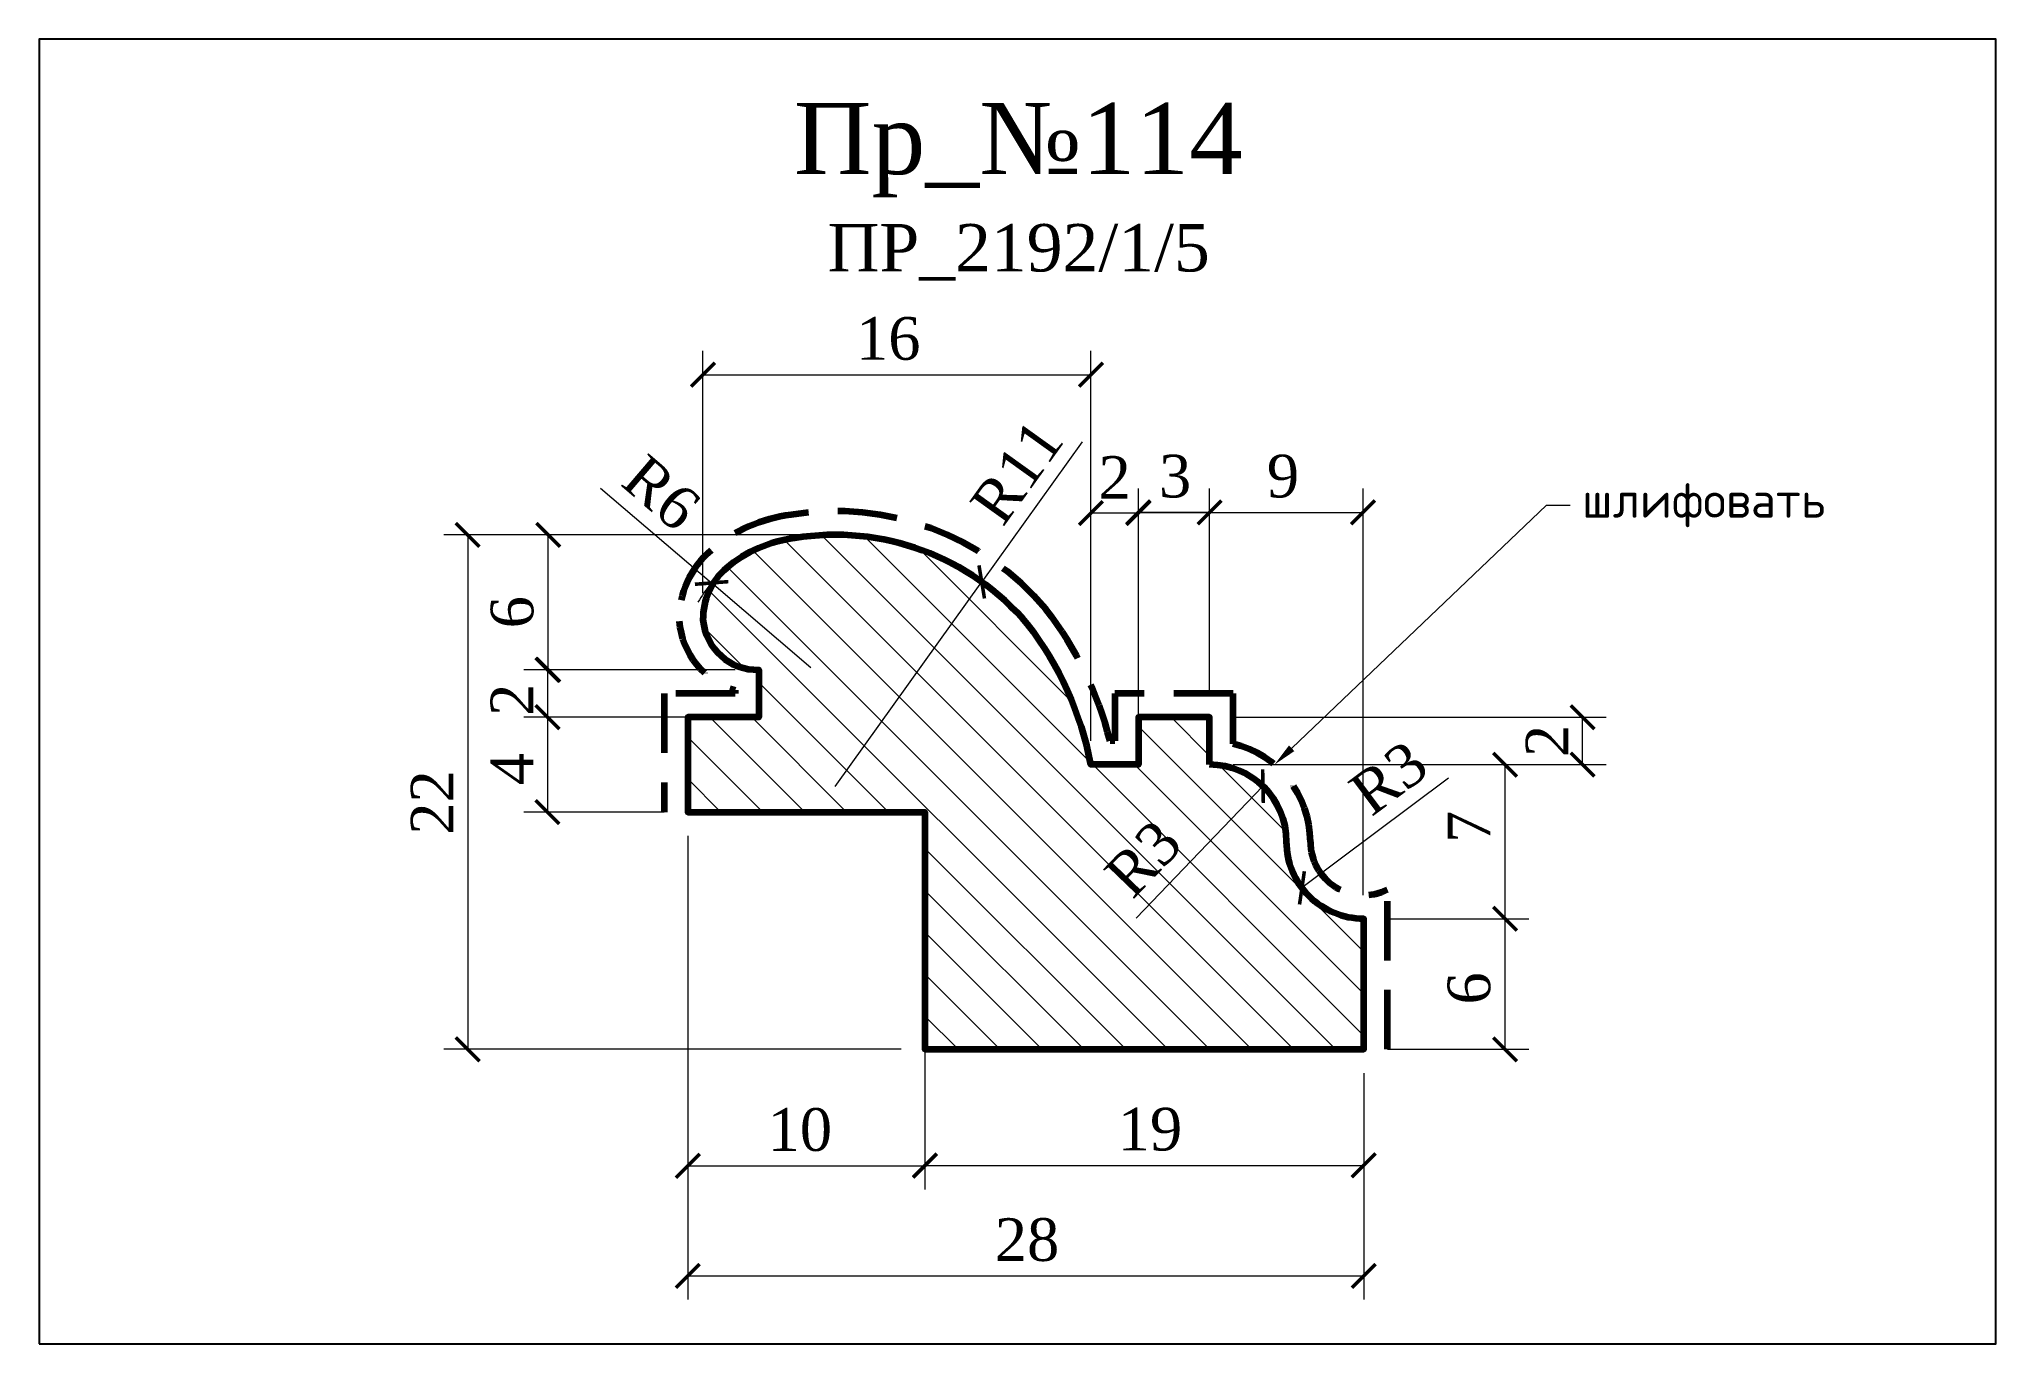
# Model space of a CAD drawing. Header units: millimetres. Extents: x 303816.8 to 303899.3, y -90802.4 to -90747.4.
import ezdxf
from ezdxf import colors
from ezdxf.entities.mleader import LeaderData, LeaderLine
from ezdxf.math import Vec2, Vec3

# ---------------------------------------------------------------- set-up
doc = ezdxf.new("R2010")
doc.units = ezdxf.units.MM
doc.header["$MEASUREMENT"] = 0
doc.linetypes.add('HIDDEN', pattern=[0.375, 0.25, -0.125])
doc.layers.add('Outside panel', color=7, linetype='Continuous', lineweight=18, true_color=0x7f5e57)
doc.layers.add('линия 50', color=1, linetype='Continuous', lineweight=211)
doc.layers.add('служебный слой РАЗМЕРЫ', color=7, linetype='Continuous', lineweight=9)
doc.layers.add('размеры в модели', color=7, linetype='Continuous')
doc.styles.add('ELECT', font='times.ttf')
doc.styles.get("Standard").update_dxf_attribs({"font": 'times.ttf'})
doc.styles.add('ЕСКД профили текст', font='isocpeur.ttf')
doc.dimstyles.new('M_1', dxfattribs={"dimtxt": 1.8, "dimasz": 1, "dimexe": 1, "dimexo": 1, "dimgap": 0.6, "dimtad": 1, "dimdec": 0, "dimdsep": 46, "dimtxsty": 'Standard', "dimblk": 'ARCHTICK', "dimcen": -5, "dimclrd": 7, "dimclre": 7, "dimclrt": 7, "dimadec": 0, "dimazin": 0, "dimtfac": 1, "dimtdec": 0, "dimtmove": 0, "dimatfit": 3, "dimfxl": 1, "dimtolj": 1, "dimtzin": 0, "dimlwd": 5, "dimlwe": 5, "dimarcsym": 0})

# ---------------------------------------------------------------- blocks, each defined once
blk = doc.blocks.new('_ArchTick')
at = {"color": 0, "linetype": 'ByBlock', "const_width": 0.15}
blk.add_lwpolyline([(-0.5, -0.5), (0.5, 0.5)], dxfattribs=at)
blk = doc.blocks.new('*D19')
at = {"layer": 'Defpoints', "color": 0, "ltscale": 1000, "transparency": 16777216}
for p in [(303845.148, -90770.373), (303849.337, -90773.949)]:
    blk.add_point(p, dxfattribs=at)
at = {"layer": 'размеры в модели', "color": 7, "lineweight": 5, "ltscale": 1000, "transparency": 16777216}
for p in [(303840.467, -90766.378), (303849.337, -90773.949)]:
    blk.add_line(p, (303845.148, -90770.373), dxfattribs=at)
blk.add_arc((303849.337, -90773.949), 5.508, 130.31676, 149.92243, dxfattribs=at)
at = {"layer": 'размеры в модели', "color": 7, "lineweight": 5, "ltscale": 1000, "transparency": 16777216, "rotation": 319.5192402605397}
blk.add_blockref('_ArchTick', (303845.148, -90770.373), dxfattribs=at)
at = {"layer": 'размеры в модели', "color": 7, "ltscale": 1000, "transparency": 16777216, "insert": (303843.031, -90766.574), "char_height": 1.8, "attachment_point": 5, "rotation": 319.51924}
blk.add_mtext('\\A1;R6', dxfattribs=at)
blk = doc.blocks.new('*D18')
at = {"layer": 'Defpoints', "color": 0, "ltscale": 1000, "transparency": 16777216}
for p in [(303856.536, -90770.329), (303850.361, -90778.947)]:
    blk.add_point(p, dxfattribs=at)
at = {"layer": 'размеры в модели', "color": 7, "lineweight": 5, "ltscale": 1000, "transparency": 16777216}
for p in [(303860.765, -90764.427), (303850.361, -90778.947)]:
    blk.add_line(p, (303856.536, -90770.329), dxfattribs=at)
at = {"layer": 'размеры в модели', "color": 7, "lineweight": 5, "ltscale": 1000, "transparency": 16777216, "rotation": 234.3788767021552}
blk.add_blockref('_ArchTick', (303856.536, -90770.329), dxfattribs=at)
at = {"layer": 'размеры в модели', "color": 7, "ltscale": 1000, "transparency": 16777216, "insert": (303858.014, -90765.691), "char_height": 1.8, "attachment_point": 5, "rotation": 54.37888}
blk.add_mtext('\\A1;R11', dxfattribs=at)
blk = doc.blocks.new('*D17')
at = {"layer": 'Defpoints', "color": 0, "ltscale": 1000, "transparency": 16777216}
for p in [(303868.394, -90778.94), (303866.141, -90781.282)]:
    blk.add_point(p, dxfattribs=at)
at = {"layer": 'размеры в модели', "color": 7, "lineweight": 5, "ltscale": 1000, "transparency": 16777216}
blk.add_line((303863.043, -90784.504), (303868.394, -90778.94), dxfattribs=at)
at = {"layer": 'размеры в модели', "color": 7, "lineweight": 5, "ltscale": 1000, "transparency": 16777216, "rotation": 46.11275927447125}
blk.add_blockref('_ArchTick', (303868.394, -90778.94), dxfattribs=at)
at = {"layer": 'размеры в модели', "color": 7, "ltscale": 1000, "transparency": 16777216, "insert": (303863.35, -90781.999), "char_height": 1.8, "attachment_point": 5, "rotation": 46.11276}
blk.add_mtext('\\A1;R3', dxfattribs=at)
blk = doc.blocks.new('*D16')
at = {"layer": 'Defpoints', "color": 0, "ltscale": 1000, "transparency": 16777216}
for p in [(303872.641, -90781.282), (303870.037, -90783.226)]:
    blk.add_point(p, dxfattribs=at)
at = {"layer": 'размеры в модели', "color": 7, "lineweight": 5, "ltscale": 1000, "transparency": 16777216}
blk.add_line((303876.223, -90778.609), (303870.037, -90783.226), dxfattribs=at)
at = {"layer": 'размеры в модели', "color": 7, "lineweight": 5, "ltscale": 1000, "transparency": 16777216, "rotation": 216.7338689817408}
blk.add_blockref('_ArchTick', (303870.037, -90783.226), dxfattribs=at)
at = {"layer": 'размеры в модели', "color": 7, "ltscale": 1000, "transparency": 16777216, "insert": (303873.7, -90778.601), "char_height": 1.8, "attachment_point": 5, "rotation": 36.73387}
blk.add_mtext('\\A1;R3', dxfattribs=at)
blk = doc.blocks.new('*D15')
at = {"layer": 'Defpoints', "color": 0, "ltscale": 1000, "transparency": 16777216}
for p in [(303861.141, -90761.593), (303844.784, -90771.81), (303861.141, -90778.032)]:
    blk.add_point(p, dxfattribs=at)
at = {"layer": 'размеры в модели', "color": 7, "lineweight": 5, "ltscale": 1000, "transparency": 16777216}
for p, q in [((303844.784, -90770.81), (303844.784, -90760.593)), ((303861.141, -90777.032), (303861.141, -90760.593)), ((303844.784, -90761.593), (303861.141, -90761.593))]:
    blk.add_line(p, q, dxfattribs=at)
at = {"layer": 'размеры в модели', "color": 7, "lineweight": 5, "ltscale": 1000, "transparency": 16777216, "rotation": 180}
blk.add_blockref('_ArchTick', (303844.784, -90761.593), dxfattribs=at)
at = {"layer": 'размеры в модели', "color": 7, "lineweight": 5, "ltscale": 1000, "transparency": 16777216}
blk.add_blockref('_ArchTick', (303861.141, -90761.593), dxfattribs=at)
at = {"layer": 'размеры в модели', "color": 7, "ltscale": 1000, "transparency": 16777216, "insert": (303852.596, -90760.077), "char_height": 1.8, "attachment_point": 5}
blk.add_mtext('\\A1;16', dxfattribs=at)
blk = doc.blocks.new('*D14')
at = {"layer": 'Defpoints', "color": 0, "ltscale": 1000, "transparency": 16777216}
for p in [(303861.141, -90767.427), (303861.141, -90778.032), (303863.141, -90778.032)]:
    blk.add_point(p, dxfattribs=at)
at = {"layer": 'размеры в модели', "color": 7, "lineweight": 5, "ltscale": 1000, "transparency": 16777216}
for p, q in [((303861.141, -90777.032), (303861.141, -90766.427)), ((303863.141, -90777.032), (303863.141, -90766.427)), ((303863.141, -90767.427), (303861.141, -90767.427))]:
    blk.add_line(p, q, dxfattribs=at)
at = {"layer": 'размеры в модели', "color": 7, "lineweight": 5, "ltscale": 1000, "transparency": 16777216, "rotation": 180}
blk.add_blockref('_ArchTick', (303861.141, -90767.427), dxfattribs=at)
at = {"layer": 'размеры в модели', "color": 7, "lineweight": 5, "ltscale": 1000, "transparency": 16777216}
blk.add_blockref('_ArchTick', (303863.141, -90767.427), dxfattribs=at)
at = {"layer": 'размеры в модели', "color": 7, "ltscale": 1000, "transparency": 16777216, "insert": (303862.141, -90765.927), "char_height": 1.8, "attachment_point": 5}
blk.add_mtext('\\A1;2', dxfattribs=at)
blk = doc.blocks.new('*D13')
at = {"layer": 'Defpoints', "color": 0, "ltscale": 1000, "transparency": 16777216}
for p in [(303872.614, -90767.397), (303863.141, -90776.032), (303872.614, -90784.532)]:
    blk.add_point(p, dxfattribs=at)
at = {"layer": 'размеры в модели', "color": 7, "lineweight": 5, "ltscale": 1000, "transparency": 16777216}
for p, q in [((303863.141, -90775.032), (303863.141, -90766.397)), ((303872.614, -90783.532), (303872.614, -90766.397)), ((303863.141, -90767.397), (303872.614, -90767.397))]:
    blk.add_line(p, q, dxfattribs=at)
at = {"layer": 'размеры в модели', "color": 7, "lineweight": 5, "ltscale": 1000, "transparency": 16777216, "rotation": 180}
blk.add_blockref('_ArchTick', (303863.141, -90767.397), dxfattribs=at)
at = {"layer": 'размеры в модели', "color": 7, "lineweight": 5, "ltscale": 1000, "transparency": 16777216}
blk.add_blockref('_ArchTick', (303872.614, -90767.397), dxfattribs=at)
at = {"layer": 'размеры в модели', "color": 7, "ltscale": 1000, "transparency": 16777216, "insert": (303869.238, -90765.879), "char_height": 1.8, "attachment_point": 5}
blk.add_mtext('\\A1;9', dxfattribs=at)
blk = doc.blocks.new('*D12')
at = {"layer": 'Defpoints', "color": 0, "ltscale": 1000, "transparency": 16777216}
for p in [(303863.141, -90767.397), (303863.141, -90776.032), (303866.141, -90776.032)]:
    blk.add_point(p, dxfattribs=at)
at = {"layer": 'размеры в модели', "color": 7, "lineweight": 5, "ltscale": 1000, "transparency": 16777216}
for p, q in [((303863.141, -90775.032), (303863.141, -90766.397)), ((303866.141, -90775.032), (303866.141, -90766.397)), ((303866.141, -90767.397), (303863.141, -90767.397))]:
    blk.add_line(p, q, dxfattribs=at)
at = {"layer": 'размеры в модели', "color": 7, "lineweight": 5, "ltscale": 1000, "transparency": 16777216, "rotation": 180}
blk.add_blockref('_ArchTick', (303863.141, -90767.397), dxfattribs=at)
at = {"layer": 'размеры в модели', "color": 7, "lineweight": 5, "ltscale": 1000, "transparency": 16777216}
blk.add_blockref('_ArchTick', (303866.141, -90767.397), dxfattribs=at)
at = {"layer": 'размеры в модели', "color": 7, "ltscale": 1000, "transparency": 16777216, "insert": (303864.689, -90765.881), "char_height": 1.8, "attachment_point": 5}
blk.add_mtext('\\A1;3', dxfattribs=at)
blk = doc.blocks.new('*D11')
at = {"layer": 'Defpoints', "color": 0, "ltscale": 1000, "transparency": 16777216}
for p in [(303844.084, -90776.032), (303838.225, -90780.032), (303844.141, -90780.032)]:
    blk.add_point(p, dxfattribs=at)
at = {"layer": 'размеры в модели', "color": 7, "lineweight": 5, "ltscale": 1000, "transparency": 16777216}
for p, q in [((303843.084, -90776.032), (303837.225, -90776.032)), ((303838.225, -90776.032), (303838.225, -90780.032)), ((303843.141, -90780.032), (303837.225, -90780.032))]:
    blk.add_line(p, q, dxfattribs=at)
for p, rotation in [((303838.225, -90776.032), 90), ((303838.225, -90780.032), 270)]:
    blk.add_blockref('_ArchTick', p, dxfattribs=dict(at, rotation=rotation))
at = {"layer": 'размеры в модели', "color": 7, "ltscale": 1000, "transparency": 16777216, "insert": (303836.725, -90778.217), "char_height": 1.8, "attachment_point": 5, "rotation": 90}
blk.add_mtext('\\A1;4', dxfattribs=at)
blk = doc.blocks.new('*D10')
at = {"layer": 'Defpoints', "color": 0, "ltscale": 1000, "transparency": 16777216}
for p in [(303847.073, -90774.033), (303838.225, -90776.032), (303847.141, -90776.032)]:
    blk.add_point(p, dxfattribs=at)
at = {"layer": 'размеры в модели', "color": 7, "lineweight": 5, "ltscale": 1000, "transparency": 16777216}
for p, q in [((303846.073, -90774.033), (303837.225, -90774.033)), ((303838.225, -90774.033), (303838.225, -90776.032)), ((303846.141, -90776.032), (303837.225, -90776.032))]:
    blk.add_line(p, q, dxfattribs=at)
for p, rotation in [((303838.225, -90774.033), 90), ((303838.225, -90776.032), 270)]:
    blk.add_blockref('_ArchTick', p, dxfattribs=dict(at, rotation=rotation))
at = {"layer": 'размеры в модели', "color": 7, "ltscale": 1000, "transparency": 16777216, "insert": (303836.725, -90775.297), "char_height": 1.8, "attachment_point": 5, "rotation": 90}
blk.add_mtext('\\A1;2', dxfattribs=at)
blk = doc.blocks.new('*D9')
at = {"layer": 'Defpoints', "color": 0, "ltscale": 1000, "transparency": 16777216}
for p in [(303838.258, -90768.346), (303850.53, -90768.346), (303847.141, -90774.032)]:
    blk.add_point(p, dxfattribs=at)
at = {"layer": 'размеры в модели', "color": 7, "lineweight": 5, "ltscale": 1000, "transparency": 16777216}
for p, q in [((303849.53, -90768.346), (303837.258, -90768.346)), ((303838.258, -90774.032), (303838.258, -90768.346)), ((303846.141, -90774.032), (303837.258, -90774.032))]:
    blk.add_line(p, q, dxfattribs=at)
for p, rotation in [((303838.258, -90768.346), 90), ((303838.258, -90774.032), 270)]:
    blk.add_blockref('_ArchTick', p, dxfattribs=dict(at, rotation=rotation))
at = {"layer": 'размеры в модели', "color": 7, "ltscale": 1000, "transparency": 16777216, "insert": (303836.743, -90771.606), "char_height": 1.8, "attachment_point": 5, "rotation": 90}
blk.add_mtext('\\A1;6', dxfattribs=at)
blk = doc.blocks.new('*D8')
at = {"layer": 'Defpoints', "color": 0, "ltscale": 1000, "transparency": 16777216}
for p in [(303850.53, -90768.346), (303834.862, -90790.032), (303854.141, -90790.032)]:
    blk.add_point(p, dxfattribs=at)
at = {"layer": 'размеры в модели', "color": 7, "lineweight": 5, "ltscale": 1000, "transparency": 16777216}
for p, q in [((303849.53, -90768.346), (303833.862, -90768.346)), ((303834.862, -90768.346), (303834.862, -90790.032)), ((303853.141, -90790.032), (303833.862, -90790.032))]:
    blk.add_line(p, q, dxfattribs=at)
for p, rotation in [((303834.862, -90768.346), 90), ((303834.862, -90790.032), 270)]:
    blk.add_blockref('_ArchTick', p, dxfattribs=dict(at, rotation=rotation))
at = {"layer": 'размеры в модели', "color": 7, "ltscale": 1000, "transparency": 16777216, "insert": (303833.362, -90779.626), "char_height": 1.8, "attachment_point": 5, "rotation": 90}
blk.add_mtext('\\A1;22', dxfattribs=at)
blk = doc.blocks.new('*D7')
at = {"layer": 'Defpoints', "color": 0, "ltscale": 1000, "transparency": 16777216}
for p in [(303866.141, -90776.032), (303881.869, -90776.032), (303866.141, -90778.032)]:
    blk.add_point(p, dxfattribs=at)
at = {"layer": 'размеры в модели', "color": 7, "lineweight": 5, "ltscale": 1000, "transparency": 16777216}
for p, q in [((303867.141, -90776.032), (303882.869, -90776.032)), ((303881.869, -90778.032), (303881.869, -90776.032)), ((303867.141, -90778.032), (303882.869, -90778.032))]:
    blk.add_line(p, q, dxfattribs=at)
for p, rotation in [((303881.869, -90776.032), 90), ((303881.869, -90778.032), 270)]:
    blk.add_blockref('_ArchTick', p, dxfattribs=dict(at, rotation=rotation))
at = {"layer": 'размеры в модели', "color": 7, "ltscale": 1000, "transparency": 16777216, "insert": (303880.369, -90777.032), "char_height": 1.8, "attachment_point": 5, "rotation": 90}
blk.add_mtext('\\A1;2', dxfattribs=at)
blk = doc.blocks.new('*D6')
at = {"layer": 'Defpoints', "color": 0, "ltscale": 1000, "transparency": 16777216}
for p in [(303866.141, -90778.032), (303878.603, -90778.032), (303872.641, -90784.532)]:
    blk.add_point(p, dxfattribs=at)
at = {"layer": 'размеры в модели', "color": 7, "lineweight": 5, "ltscale": 1000, "transparency": 16777216}
for p, q in [((303867.141, -90778.032), (303879.603, -90778.032)), ((303878.603, -90784.532), (303878.603, -90778.032)), ((303873.641, -90784.532), (303879.603, -90784.532))]:
    blk.add_line(p, q, dxfattribs=at)
for p, rotation in [((303878.603, -90778.032), 90), ((303878.603, -90784.532), 270)]:
    blk.add_blockref('_ArchTick', p, dxfattribs=dict(at, rotation=rotation))
at = {"layer": 'размеры в модели', "color": 7, "ltscale": 1000, "transparency": 16777216, "insert": (303877.085, -90780.658), "char_height": 1.8, "attachment_point": 5, "rotation": 90}
blk.add_mtext('\\A1;7', dxfattribs=at)
blk = doc.blocks.new('*D5')
at = {"layer": 'Defpoints', "color": 0, "ltscale": 1000, "transparency": 16777216}
for p in [(303872.641, -90784.532), (303878.603, -90784.532), (303872.641, -90790.032)]:
    blk.add_point(p, dxfattribs=at)
at = {"layer": 'размеры в модели', "color": 7, "lineweight": 5, "ltscale": 1000, "transparency": 16777216}
for p, q in [((303873.641, -90784.532), (303879.603, -90784.532)), ((303878.603, -90790.032), (303878.603, -90784.532)), ((303873.641, -90790.032), (303879.603, -90790.032))]:
    blk.add_line(p, q, dxfattribs=at)
for p, rotation in [((303878.603, -90784.532), 90), ((303878.603, -90790.032), 270)]:
    blk.add_blockref('_ArchTick', p, dxfattribs=dict(at, rotation=rotation))
at = {"layer": 'размеры в модели', "color": 7, "ltscale": 1000, "transparency": 16777216, "insert": (303877.088, -90787.463), "char_height": 1.8, "attachment_point": 5, "rotation": 90}
blk.add_mtext('\\A1;6', dxfattribs=at)
blk = doc.blocks.new('*D4')
at = {"layer": 'Defpoints', "color": 0, "ltscale": 1000, "transparency": 16777216}
for p in [(303844.141, -90780.032), (303854.141, -90780.032), (303854.141, -90794.942)]:
    blk.add_point(p, dxfattribs=at)
at = {"layer": 'размеры в модели', "color": 7, "lineweight": 5, "ltscale": 1000, "transparency": 16777216}
for p, q in [((303844.141, -90781.032), (303844.141, -90795.942)), ((303854.141, -90781.032), (303854.141, -90795.942)), ((303844.141, -90794.942), (303854.141, -90794.942))]:
    blk.add_line(p, q, dxfattribs=at)
at = {"layer": 'размеры в модели', "color": 7, "lineweight": 5, "ltscale": 1000, "transparency": 16777216, "rotation": 180}
blk.add_blockref('_ArchTick', (303844.141, -90794.942), dxfattribs=at)
at = {"layer": 'размеры в модели', "color": 7, "lineweight": 5, "ltscale": 1000, "transparency": 16777216}
blk.add_blockref('_ArchTick', (303854.141, -90794.942), dxfattribs=at)
at = {"layer": 'размеры в модели', "color": 7, "ltscale": 1000, "transparency": 16777216, "insert": (303848.868, -90793.427), "char_height": 1.8, "attachment_point": 5}
blk.add_mtext('\\A1;10', dxfattribs=at)
blk = doc.blocks.new('*D3')
at = {"layer": 'Defpoints', "color": 0, "ltscale": 1000, "transparency": 16777216}
for p in [(303854.141, -90790.032), (303872.641, -90790.032), (303872.641, -90794.927)]:
    blk.add_point(p, dxfattribs=at)
at = {"layer": 'размеры в модели', "color": 7, "lineweight": 5, "ltscale": 1000, "transparency": 16777216}
for p, q in [((303854.141, -90791.032), (303854.141, -90795.927)), ((303872.641, -90791.032), (303872.641, -90795.927)), ((303854.141, -90794.927), (303872.641, -90794.927))]:
    blk.add_line(p, q, dxfattribs=at)
at = {"layer": 'размеры в модели', "color": 7, "lineweight": 5, "ltscale": 1000, "transparency": 16777216, "rotation": 180}
blk.add_blockref('_ArchTick', (303854.141, -90794.927), dxfattribs=at)
at = {"layer": 'размеры в модели', "color": 7, "lineweight": 5, "ltscale": 1000, "transparency": 16777216}
blk.add_blockref('_ArchTick', (303872.641, -90794.927), dxfattribs=at)
at = {"layer": 'размеры в модели', "color": 7, "ltscale": 1000, "transparency": 16777216, "insert": (303863.629, -90793.409), "char_height": 1.8, "attachment_point": 5}
blk.add_mtext('\\A1;19', dxfattribs=at)
blk = doc.blocks.new('*D2')
at = {"layer": 'Defpoints', "color": 0, "ltscale": 1000, "transparency": 16777216}
for p in [(303844.141, -90780.032), (303872.641, -90790.032), (303872.641, -90799.583)]:
    blk.add_point(p, dxfattribs=at)
at = {"layer": 'размеры в модели', "color": 7, "lineweight": 5, "ltscale": 1000, "transparency": 16777216}
for p, q in [((303844.141, -90781.032), (303844.141, -90800.583)), ((303872.641, -90791.032), (303872.641, -90800.583)), ((303844.141, -90799.583), (303872.641, -90799.583))]:
    blk.add_line(p, q, dxfattribs=at)
at = {"layer": 'размеры в модели', "color": 7, "lineweight": 5, "ltscale": 1000, "transparency": 16777216, "rotation": 180}
blk.add_blockref('_ArchTick', (303844.141, -90799.583), dxfattribs=at)
at = {"layer": 'размеры в модели', "color": 7, "lineweight": 5, "ltscale": 1000, "transparency": 16777216}
blk.add_blockref('_ArchTick', (303872.641, -90799.583), dxfattribs=at)
at = {"layer": 'размеры в модели', "color": 7, "ltscale": 1000, "transparency": 16777216, "insert": (303858.447, -90798.067), "char_height": 1.8, "attachment_point": 5}
blk.add_mtext('\\A1;28', dxfattribs=at)

msp = doc.modelspace()

# ---------------------------------------------------------------- hatches: boundary and pattern name
at = {"layer": 'Outside panel', "ltscale": 1000}
h = msp.add_hatch(dxfattribs=at)
h.set_pattern_fill('ANSI31', color=256, scale=10, angle=90)
h.set_pattern_definition([(135, (-6207.6347, 5210.7022), (-0.8838834765, -0.8838834765), [])])
h.paths.add_polyline_path([(303872.641, -90784.532), (303872.641, -90790.032), (303862.141, -90790.032), (303854.141, -90790.032), (303854.141, -90780.032), (303844.141, -90780.032), (303844.141, -90776.032), (303847.141, -90776.032), (303847.141, -90774.032, -0.398287), (303844.783, -90771.929, -0.22277), (303845.754, -90769.766, -0.146646), (303848.645, -90768.485, -0.264047), (303858.465, -90772.111, -0.118251), (303861.141, -90778.032), (303863.141, -90778.032), (303863.141, -90776.032), (303866.141, -90776.032), (303866.141, -90778.032, -0.414213), (303869.391, -90781.282, 0.414213)])

# ---------------------------------------------------------------- linework, layer by layer
at = {"color": 6, "ltscale": 1000}
msp.add_lwpolyline([(303816.794, -90802.449), (303899.294, -90802.449), (303899.294, -90747.449), (303816.794, -90747.449)], close=True, dxfattribs=at)
at = {"layer": 'линия 50', "color": 1, "linetype": 'HIDDEN', "ltscale": 10, "true_color": 0xff0909}
msp.add_lwpolyline([(303873.641, -90790.032), (303873.641, -90783.298, -0.556523), (303870.391, -90781.282, 0.346237), (303867.141, -90777.152), (303867.141, -90775.032), (303862.141, -90775.032), (303862.141, -90777.032), (303861.945, -90777.032, 0.104497), (303859.243, -90771.482, 0.264107), (303848.501, -90767.495, 0.144656), (303845.128, -90768.986, 0.227463), (303843.784, -90771.979, 0.312185), (303846.141, -90774.899), (303846.141, -90775.032), (303843.141, -90775.032), (303843.141, -90780.032)], format="xyb", dxfattribs=at)
at = {"layer": 'линия 50', "color": 7}
msp.add_lwpolyline([(303866.141, -90778.032), (303866.141, -90776.032), (303863.141, -90776.032), (303863.141, -90778.032), (303861.141, -90778.032, 0.118251), (303858.465, -90772.111, 0.264047), (303848.645, -90768.485, 0.145431), (303845.774, -90769.749, 0.225234), (303844.783, -90771.929, 0.398287), (303847.141, -90774.032), (303847.141, -90776.032), (303844.141, -90776.032), (303844.141, -90780.032), (303854.141, -90780.032), (303854.141, -90790.032), (303862.141, -90790.032), (303872.641, -90790.032), (303872.641, -90784.532, -0.414214), (303869.391, -90781.282, 0.414213), (303866.141, -90778.032)], format="xyb", dxfattribs=at)

# ---------------------------------------------------------------- texts
at = {"color": 5, "ltscale": 1000, "style": 'ELECT'}
msp.add_text('Пр_№114', height=3, dxfattribs=at).set_placement((303848.621, -90753.138))
at = {"color": 7, "ltscale": 1000, "style": 'ELECT'}
msp.add_text('ПР_2192/1/5', height=2, dxfattribs=at).set_placement((303850.039, -90757.241))

# ---------------------------------------------------------------- dimensions: what is measured, and where the dimension line sits
at = {"layer": 'размеры в модели', "color": 0, "ltscale": 1000}
for base, p1, p2, picture, middle in [((303861.141, -90761.593), (303844.784, -90771.81), (303861.141, -90778.032), '*D15', (303852.596, -90761.593)), ((303861.141, -90767.427), (303863.141, -90778.032), (303861.141, -90778.032), '*D14', (303862.141, -90767.427)), ((303872.614, -90767.397), (303863.141, -90776.032), (303872.614, -90784.532), '*D13', (303869.238, -90767.397)), ((303863.141, -90767.397), (303866.141, -90776.032), (303863.141, -90776.032), '*D12', (303864.689, -90767.397)), ((303854.141, -90794.942), (303844.141, -90780.032), (303854.141, -90780.032), '*D4', (303848.868, -90794.942)), ((303872.641397381, -90794.927050537), (303854.141397381, -90790.03243771), (303872.641397381, -90790.032448205), '*D3', (303863.628501563, -90794.927050537))]:
    dim = msp.add_linear_dim(base=base, p1=p1, p2=p2, dimstyle='M_1', override={"dimtxt": 1.8}, dxfattribs=at)
    dim.commit()
    dim.dimension.update_dxf_attribs({"geometry": picture, "text_midpoint": middle, "dimtype": 128})
for center, mpoint, picture, middle in [((303850.361, -90778.947), (303856.536, -90770.329), '*D18', (303858.014, -90765.691)), ((303849.337, -90773.949), (303845.148, -90770.373), '*D19', (303843.031, -90766.574))]:
    dim = msp.add_radius_dim(center=center, mpoint=mpoint, dimstyle='M_1', override={"dimtxt": 1.8}, dxfattribs=at)
    dim.commit()
    dim.dimension.update_dxf_attribs({"geometry": picture, "text_midpoint": middle})
for base, p1, p2, angle, picture, middle in [((303834.862, -90790.032), (303850.53, -90768.346), (303854.141, -90790.032), 90, '*D8', (303834.862, -90779.626)), ((303838.258, -90768.346), (303847.141, -90774.032), (303850.53, -90768.346), 90, '*D9', (303838.258, -90771.606)), ((303838.225, -90776.032), (303847.073, -90774.033), (303847.141, -90776.032), 90, '*D10', (303838.225, -90775.297)), ((303838.225, -90780.032), (303844.084, -90776.032), (303844.141, -90780.032), 90, '*D11', (303838.225, -90778.217)), ((303881.869, -90776.032), (303866.141, -90778.032), (303866.141, -90776.032), 90, '*D7', (303881.869, -90777.032)), ((303878.603490096, -90778.03243771), (303872.641400501, -90784.53243771), (303866.141394261, -90778.03243771), 90, '*D6', (303878.603490096, -90780.658140003)), ((303872.641397, -90799.582649), (303844.1414, -90780.032438), (303872.641397, -90790.032438), 180, '*D2', (303858.447147, -90799.582649)), ((303878.60349, -90784.53244), (303872.6414, -90790.03245), (303872.6414, -90784.53244), 90, '*D5', (303878.60349, -90787.46283))]:
    dim = msp.add_linear_dim(base=base, p1=p1, p2=p2, angle=angle, dimstyle='M_1', override={"dimtxt": 1.8}, dxfattribs=at)
    dim.commit()
    dim.dimension.update_dxf_attribs({"geometry": picture, "text_midpoint": middle, "dimtype": 128})
for center, mpoint, picture, middle in [((303872.641, -90781.282), (303870.037, -90783.226), '*D16', (303874.606, -90779.816)), ((303866.141, -90781.282), (303868.394, -90778.94), '*D17', (303864.442, -90783.049))]:
    dim = msp.add_radius_dim(center=center, mpoint=mpoint, dimstyle='M_1', override={"dimtxt": 1.8}, dxfattribs=at)
    dim.commit()
    dim.dimension.update_dxf_attribs({"geometry": picture, "text_midpoint": middle, "dimtype": 132})

# ---------------------------------------------------------------- leaders
at = {"layer": 'служебный слой РАЗМЕРЫ'}
ml = msp.add_multileader_mtext('Standard', dxfattribs=at)
ml.set_content('\\A1;шлифовать', color=256, style='ЕСКД профили текст')
ml.set_leader_properties(color=256, linetype='ByLayer', lineweight=-1)
ml.build(insert=Vec2(0, 0))
ml.multileader.update_dxf_attribs({"dogleg_length": 1, "arrow_head_size": 1})
ctx = ml.context
ctx.base_point, ctx.char_height, ctx.arrow_head_size, ctx.landing_gap_size, ctx.plane_origin = Vec3(303881.344, -90767.097), 1.5, 1, 0.5, Vec3(303894.819, -90740.928)
notes = []
notes.append((ctx, [(1, (1, 1, 0), (303880.344, -90767.097), (1, 0), 1, [(0, [(303868.88, -90778.032)], 0, [])])]))
ctx.mtext.insert, ctx.mtext.flow_direction = Vec3(303881.844, -90766.122), 5
for ctx, leaders in notes:
    for number, flags, end, landing, length, lines in leaders:
        leader = LeaderData()
        leader.index, (leader.has_last_leader_line, leader.has_dogleg_vector, leader.attachment_direction) = number, flags
        leader.last_leader_point, leader.dogleg_vector, leader.dogleg_length = Vec3(end), Vec3(landing), length
        for number, points, colour, breaks in lines:
            line = LeaderLine()
            line.index, line.vertices, line.color, line.breaks = number, Vec3.list(points), colors.encode_raw_color(colour), breaks
            leader.lines.append(line)
        ctx.leaders.append(leader)

doc.saveas('drawing.dxf')
